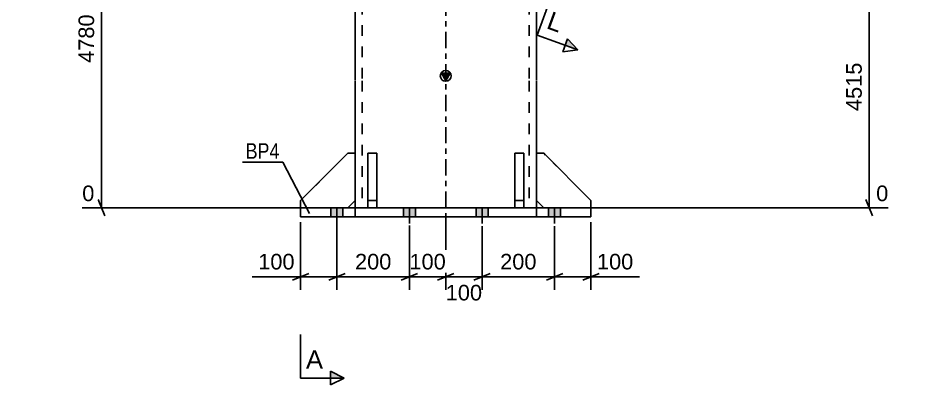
# Model space of a CAD drawing. Header units: millimetres. Extents: x -424 to 417, y -243 to 351.
# Drawn here: x -78.6 to 88.6, y -32.6 to 34.8 of the extents above; entities that cross this region are included whole.
import ezdxf

# ---------------------------------------------------------------- set-up
doc = ezdxf.new("R2010")
doc.units = ezdxf.units.MM
doc.linetypes.add('DXK_LINE_DOT2', pattern=[3.9198, 1.9599, -1.9599])
doc.linetypes.add('DXK_LINE_DOT3', pattern=[5.9187, 2.979, -0.9799, 0.9799, -0.9799])
doc.styles.add('Arial', font='ARIAL.TTF', dxfattribs={"height": 0.2})
doc.styles.add('Arial Narrow', font='ARIALN.TTF', dxfattribs={"height": 0.2})

# ---------------------------------------------------------------- blocks, each defined once
blk = doc.blocks.new('Part-284935898-2284 - 2218')
at = {"color": 7, "linetype": 'DXK_LINE_DOT2'}
for p, q in [((18, 10), (16.67, 10)), ((16.67, 10), (16.67, 1.33)), ((18, 10), (16.67, 10)), ((26.67, 1.33), (18, 10)), ((16.67, 1.33), (18, 0)), ((18, 0), (26.67, 0)), ((18, 0), (26.67, 0)), ((26.67, 0), (26.67, 1.33))]:
    blk.add_line(p, q, dxfattribs=at)
blk = doc.blocks.new('Part-284935898-2253 - 2218')
at = {"color": 7, "linetype": 'DXK_LINE_DOT2'}
for p, q in [((12.67, 10), (12.67, 0)), ((14.33, 10), (12.67, 10)), ((12.67, 10), (14.33, 10)), ((14.33, 0), (14.33, 10)), ((12.67, 1.33), (14.33, 1.33)), ((14.33, 1.33), (12.67, 1.33)), ((12.67, 0), (14.33, 0)), ((14.33, 0), (12.67, 0))]:
    blk.add_line(p, q, dxfattribs=at)
blk = doc.blocks.new('Part-284935898-2285 - 2218')
at = {"color": 2, "linetype": 'Continuous'}
for p, q in [((12.67, 0), (12.67, 10)), ((14.33, 10), (12.67, 10)), ((14.33, 10), (14.33, 0)), ((14.33, 1.33), (12.67, 1.33)), ((14.33, 0), (12.67, 0))]:
    blk.add_line(p, q, dxfattribs=at)
at = {"color": 7, "linetype": 'DXK_LINE_DOT2'}
for p, q in [((12.67, 10), (14.33, 10)), ((12.67, 1.33), (14.33, 1.33)), ((12.67, 0), (14.33, 0))]:
    blk.add_line(p, q, dxfattribs=at)
blk = doc.blocks.new('Part-284935898-2255 - 2218')
at = {"color": 2, "linetype": 'Continuous'}
for p, q in [((18, 10), (16.67, 10)), ((16.67, 10), (16.67, 1.33)), ((26.67, 1.33), (18, 10)), ((16.67, 1.33), (18, 0)), ((26.67, 0), (26.67, 1.33))]:
    blk.add_line(p, q, dxfattribs=at)
at = {"color": 7, "linetype": 'DXK_LINE_DOT2'}
for p, q in [((18, 10), (16.67, 10)), ((18, 0), (26.67, 0)), ((18, 0), (26.67, 0))]:
    blk.add_line(p, q, dxfattribs=at)
blk = doc.blocks.new('Part-284935898-2260 - 2218')
at = {"color": 2, "linetype": 'Continuous'}
for p, q in [((-26.67, 0), (26.67, 0)), ((-26.67, -1.67), (-26.67, 0)), ((-16.67, -1.67), (-16.67, 0)), ((16.67, -1.67), (16.67, 0)), ((26.67, 0), (26.67, -1.67)), ((26.67, -1.67), (-26.67, -1.67))]:
    blk.add_line(p, q, dxfattribs=at)
at = {"color": 7, "linetype": 'DXK_LINE_DOT2'}
for p, q in [((-16.67, -1.67), (-16.67, 0)), ((16.67, -1.67), (16.67, 0))]:
    blk.add_line(p, q, dxfattribs=at)
blk = doc.blocks.new('Part-284935898-2265 - 2218')
at = {"linetype": 'Continuous'}
blk.add_hatch(color=2, dxfattribs=at).paths.add_polyline_path([(0, 23.34), (-0.8, 24.74), (0.8, 24.74)])
at = {"color": 7, "linetype": 'DXK_LINE_DOT2'}
for p, q in [((-15.33, 296.17), (-15.33, 23.43)), ((15.33, 296.17), (15.33, 23.43)), ((-15.33, 23.33), (-15.33, 0)), ((15.33, 23.33), (15.33, 0)), ((-16.67, 10), (-16.67, 1.33)), ((16.67, 10), (16.67, 1.33)), ((16.67, 0), (-16.67, 0))]:
    blk.add_line(p, q, dxfattribs=at)
at = {"color": 7, "linetype": 'DXK_LINE_DOT3'}
for p, q in [((0, 23.43), (0, 296.17)), ((0, 0), (0, 23.33))]:
    blk.add_line(p, q, dxfattribs=at)
at = {"color": 2, "linetype": 'Continuous'}
for p, q in [((-16.67, 67.07), (-16.67, 23.43)), ((16.67, 54.94), (16.67, 23.43)), ((0, 23.34), (-0.8, 24.74)), ((-0.8, 24.74), (0.8, 24.74)), ((0.8, 24.74), (0, 23.34)), ((-16.67, 23.33), (-16.67, 10)), ((16.67, 23.33), (16.67, 10)), ((-16.67, 0), (-16.67, 1.33)), ((16.67, 1.33), (16.67, 0))]:
    blk.add_line(p, q, dxfattribs=at)
blk.add_circle((0, 24.24), 1, dxfattribs=at)
blk = doc.blocks.new('Bolt-284935898-2272 - 2218')
at = {"linetype": 'Continuous'}
for points in [[(-18.9, 0), (-21.1, 0), (-21.1, -1.67), (-18.9, -1.67)], [(-5.57, 0), (-7.77, 0), (-7.77, -1.67), (-5.57, -1.67)], [(7.77, 0), (5.57, 0), (5.57, -1.67), (7.77, -1.67)], [(21.1, 0), (18.9, 0), (18.9, -1.67), (21.1, -1.67)], [(-18.9, 0), (-21.1, 0), (-21.1, -1.67), (-18.9, -1.67)], [(-5.57, 0), (-7.77, 0), (-7.77, -1.67), (-5.57, -1.67)], [(7.77, 0), (5.57, 0), (5.57, -1.67), (7.77, -1.67)], [(21.1, 0), (18.9, 0), (18.9, -1.67), (21.1, -1.67)]]:
    blk.add_hatch(color=1, dxfattribs=at).paths.add_polyline_path(points)
at = {"color": 1, "linetype": 'Continuous'}
for p, q in [((-21.1, -1.67), (-21.1, 0)), ((-20, -2.93), (-20, 0)), ((-18.9, -1.67), (-18.9, 0)), ((-7.77, -1.67), (-7.77, 0)), ((-6.67, -2.93), (-6.67, 0)), ((-5.57, -1.67), (-5.57, 0)), ((5.57, -1.67), (5.57, 0)), ((6.67, -2.93), (6.67, 0)), ((7.77, -1.67), (7.77, 0)), ((18.9, -1.67), (18.9, 0)), ((20, -2.93), (20, 0)), ((21.1, -1.67), (21.1, 0)), ((-21.1, -1.67), (-21.1, 0)), ((-20, -2.93), (-20, 0)), ((-18.9, -1.67), (-18.9, 0)), ((-7.77, -1.67), (-7.77, 0)), ((-6.67, -2.93), (-6.67, 0)), ((-5.57, -1.67), (-5.57, 0)), ((5.57, -1.67), (5.57, 0)), ((6.67, -2.93), (6.67, 0)), ((7.77, -1.67), (7.77, 0)), ((18.9, -1.67), (18.9, 0)), ((20, -2.93), (20, 0)), ((21.1, -1.67), (21.1, 0))]:
    blk.add_line(p, q, dxfattribs=at)
blk = doc.blocks.new('Part-284935898-2286 - 2218')
at = {"color": 2, "linetype": 'Continuous'}
for p, q in [((-26.67, 1.33), (-18, 10)), ((-16.67, 10), (-18, 10)), ((-16.67, 10), (-16.67, 1.33)), ((-26.67, 0), (-26.67, 1.33)), ((-16.67, 1.33), (-18, 0))]:
    blk.add_line(p, q, dxfattribs=at)
at = {"color": 7, "linetype": 'DXK_LINE_DOT2'}
for p, q in [((-18, 10), (-16.67, 10)), ((-18, 0), (-26.67, 0)), ((-26.67, 0), (-18, 0))]:
    blk.add_line(p, q, dxfattribs=at)
blk = doc.blocks.new('Part-284935898-2287 - 2218')
at = {"color": 7, "linetype": 'DXK_LINE_DOT2'}
for p, q in [((-14.33, 10), (-14.33, 0)), ((-12.67, 10), (-14.33, 10)), ((-14.33, 10), (-12.67, 10)), ((-12.67, 0), (-12.67, 10)), ((-14.33, 1.33), (-12.67, 1.33)), ((-12.67, 1.33), (-14.33, 1.33)), ((-14.33, 0), (-12.67, 0)), ((-12.67, 0), (-14.33, 0))]:
    blk.add_line(p, q, dxfattribs=at)
blk = doc.blocks.new('Part-284935898-2384 - 2218')
at = {"color": 7, "linetype": 'DXK_LINE_DOT2'}
for p, q in [((-26.67, 1.33), (-18, 10)), ((-18, 10), (-16.67, 10)), ((-16.67, 10), (-18, 10)), ((-16.67, 10), (-16.67, 1.33)), ((-26.67, 0), (-26.67, 1.33)), ((-18, 0), (-26.67, 0)), ((-26.67, 0), (-18, 0)), ((-16.67, 1.33), (-18, 0))]:
    blk.add_line(p, q, dxfattribs=at)
blk = doc.blocks.new('Part-284935898-2385 - 2218')
at = {"color": 2, "linetype": 'Continuous'}
for p, q in [((-14.33, 0), (-14.33, 10)), ((-12.67, 10), (-14.33, 10)), ((-12.67, 10), (-12.67, 0)), ((-12.67, 1.33), (-14.33, 1.33)), ((-12.67, 0), (-14.33, 0))]:
    blk.add_line(p, q, dxfattribs=at)
at = {"color": 7, "linetype": 'DXK_LINE_DOT2'}
for p, q in [((-14.33, 10), (-12.67, 10)), ((-14.33, 1.33), (-12.67, 1.33)), ((-14.33, 0), (-12.67, 0))]:
    blk.add_line(p, q, dxfattribs=at)
blk = doc.blocks.new('StraightDimension-284935898-14604 - 2218')
at = {"color": 7, "linetype": 'Continuous'}
for p, q in [((0, -1), (0, -15.56)), ((6.67, -3.38), (6.67, -15.56)), ((-1.5, -13.31), (1.5, -12.11)), ((0, -12.71), (6.67, -12.71)), ((8.17, -12.11), (5.17, -13.31))]:
    blk.add_line(p, q, dxfattribs=at)
at = {"color": 0}
blk.add_wipeout([(7.27, -17.66), (7.27, -13.46), (-0.6, -13.46), (-0.6, -17.66)], dxfattribs=at)
at = {"color": 3, "style": 'Arial'}
blk.add_text('100', height=2.865, dxfattribs=at).set_placement((0, -17.06))
blk = doc.blocks.new('StraightDimension-284935898-2783 - 2218')
at = {"color": 7, "linetype": 'Continuous'}
for p, q in [((-62.67, 60.65), (-63.87, 63.65)), ((-17.67, 62.15), (-77.97, 62.15)), ((-63.27, 0), (-63.27, 62.15)), ((-17.67, 0), (-66.8, 0)), ((-63.87, 1.5), (-62.67, -1.5))]:
    blk.add_line(p, q, dxfattribs=at)
at = {"color": 0, "linetype": 'Continuous'}
for points in [[(-68.47, 62.75), (-68.47, 66.95), (-78.57, 66.95), (-78.57, 62.75)], [(-63.97, 0.6), (-63.97, 4.8), (-67.4, 4.8), (-67.4, 0.6)]]:
    blk.add_wipeout(points, dxfattribs=at)
at = {"color": 0}
blk.add_wipeout([(-64.02, 36.12), (-68.22, 36.12), (-68.22, 26.03), (-64.02, 26.03)], dxfattribs=at)
at = {"color": 3, "linetype": 'Continuous', "style": 'Arial'}
for s, height, p in [('4780', 2.865, (-77.97, 63.35)), ('0', 2.87, (-66.8, 1.2))]:
    blk.add_text(s, height=height, dxfattribs=at).set_placement(p)
at = {"color": 3, "style": 'Arial'}
blk.add_text('4780', height=2.865, rotation=90.0002, dxfattribs=at).set_placement((-64.62, 26.63))
blk = doc.blocks.new('StraightDimension-284935898-14602 - 2218')
at = {"color": 7, "linetype": 'Continuous'}
for p, q in [((26.67, -2.67), (26.67, -15.11)), ((20, -3.38), (20, -15.11)), ((18.5, -13.31), (21.5, -12.11)), ((20, -12.71), (26.67, -12.71)), ((28.17, -12.11), (25.17, -13.31))]:
    blk.add_line(p, q, dxfattribs=at)
at = {"color": 0}
blk.add_wipeout([(35.06, -11.96), (35.06, -7.76), (27.19, -7.76), (27.19, -11.96)], dxfattribs=at)
at = {"color": 7, "linetype": 'Continuous'}
blk.add_line((26.67, -12.71), (35.59, -12.71), dxfattribs=at)
blk.add_line((26.67, -12.71), (35.59, -12.71), dxfattribs=at)
at = {"color": 3, "style": 'Arial'}
blk.add_text('100', height=2.865, dxfattribs=at).set_placement((27.79, -11.36))
blk = doc.blocks.new('StraightDimension-284935898-14603 - 2218')
at = {"color": 7, "linetype": 'Continuous'}
for p, q in [((6.67, -3.38), (6.67, -15.11)), ((20, -3.38), (20, -15.11)), ((8.17, -12.11), (5.17, -13.31)), ((6.67, -12.71), (20, -12.71)), ((18.5, -13.31), (21.5, -12.11))]:
    blk.add_line(p, q, dxfattribs=at)
at = {"color": 0}
blk.add_wipeout([(17.27, -11.96), (17.27, -7.76), (9.4, -7.76), (9.4, -11.96)], dxfattribs=at)
at = {"color": 3, "style": 'Arial'}
blk.add_text('200', height=2.865, dxfattribs=at).set_placement((10, -11.36))
blk = doc.blocks.new('StraightDimension-284935898-14605 - 2218')
at = {"color": 7, "linetype": 'Continuous'}
for p, q in [((0, -1), (0, -15.11)), ((-6.67, -3.31), (-6.67, -15.11)), ((-8.17, -13.31), (-5.17, -12.11)), ((-6.67, -12.71), (0, -12.71)), ((1.5, -12.11), (-1.5, -13.31))]:
    blk.add_line(p, q, dxfattribs=at)
at = {"color": 0}
blk.add_wipeout([(0.6, -11.96), (0.6, -7.76), (-7.27, -7.76), (-7.27, -11.96)], dxfattribs=at)
at = {"color": 3, "style": 'Arial'}
blk.add_text('100', height=2.865, dxfattribs=at).set_placement((-6.67, -11.36))
blk = doc.blocks.new('StraightDimension-284935898-34495 - 2218')
at = {"color": 7, "linetype": 'Continuous'}
for p, q in [((78.4, 42.93), (77.2, 45.93)), ((33.04, 44.43), (87.99, 44.43)), ((77.8, 0), (77.8, 44.43)), ((17.67, 0), (81.32, 0)), ((77.2, 1.5), (78.4, -1.5))]:
    blk.add_line(p, q, dxfattribs=at)
at = {"color": 0, "linetype": 'Continuous'}
for points in [[(88.59, 45.03), (88.59, 49.23), (78.5, 49.23), (78.5, 45.03)], [(81.92, 0.6), (81.92, 4.8), (78.5, 4.8), (78.5, 0.6)]]:
    blk.add_wipeout(points, dxfattribs=at)
at = {"color": 0}
blk.add_wipeout([(77.05, 27.26), (72.85, 27.26), (72.85, 17.17), (77.05, 17.17)], dxfattribs=at)
at = {"color": 3, "linetype": 'Continuous', "style": 'Arial'}
for s, height, p in [('4515', 2.865, (79.1, 45.63)), ('0', 2.87, (79.1, 1.2))]:
    blk.add_text(s, height=height, dxfattribs=at).set_placement(p)
at = {"color": 3, "style": 'Arial'}
blk.add_text('4515', height=2.865, rotation=90.0002, dxfattribs=at).set_placement((76.45, 17.77))
blk = doc.blocks.new('StraightDimension-284935898-14606 - 2218')
at = {"color": 7, "linetype": 'Continuous'}
for p, q in [((-20, -1.83), (-20, -15.11)), ((-6.67, -3.31), (-6.67, -15.11)), ((-18.5, -12.11), (-21.5, -13.31)), ((-20, -12.71), (-6.67, -12.71)), ((-8.17, -13.31), (-5.17, -12.11))]:
    blk.add_line(p, q, dxfattribs=at)
at = {"color": 0}
blk.add_wipeout([(-9.4, -11.96), (-9.4, -7.76), (-17.27, -7.76), (-17.27, -11.96)], dxfattribs=at)
at = {"color": 3, "style": 'Arial'}
blk.add_text('200', height=2.865, dxfattribs=at).set_placement((-16.67, -11.36))
blk = doc.blocks.new('StraightDimension-284935898-14607 - 2218')
at = {"color": 7, "linetype": 'Continuous'}
for p, q in [((-26.67, -2.67), (-26.67, -15.11)), ((-20, -1.83), (-20, -15.11)), ((-28.17, -13.31), (-25.17, -12.11)), ((-26.67, -12.71), (-20, -12.71)), ((-18.5, -12.11), (-21.5, -13.31))]:
    blk.add_line(p, q, dxfattribs=at)
at = {"color": 0}
blk.add_wipeout([(-27.19, -11.96), (-27.19, -7.76), (-35.06, -7.76), (-35.06, -11.96)], dxfattribs=at)
at = {"color": 7, "linetype": 'Continuous'}
blk.add_line((-26.67, -12.71), (-35.59, -12.71), dxfattribs=at)
blk.add_line((-26.67, -12.71), (-35.59, -12.71), dxfattribs=at)
at = {"color": 3, "style": 'Arial'}
blk.add_text('100', height=2.865, dxfattribs=at).set_placement((-34.46, -11.36))
blk = doc.blocks.new('Mark-284935898-2256 - 2218')
at = {"color": 0}
blk.add_wipeout([(-30.56, 8.99), (-30.56, 11.99), (-36.77, 11.99), (-36.77, 8.99)], dxfattribs=at)
blk.add_wipeout([(-30.56, 8.99), (-30.56, 11.99), (-36.77, 11.99), (-36.77, 8.99)], dxfattribs=at)
at = {"color": 30, "linetype": 'Continuous'}
for p in [(-37.37, 8.39), (-25.03, -1.09)]:
    blk.add_line(p, (-29.96, 8.39), dxfattribs=at)
at = {"color": 3, "style": 'Arial Narrow'}
blk.add_text('BP4', height=2.863, dxfattribs=at).set_placement((-36.77, 8.99))
blk = doc.blocks.new('SectionMark-284935898-2924 - 2218')
at = {"linetype": 'Continuous'}
blk.add_hatch(color=6, dxfattribs=at).paths.add_polyline_path([(-21.17, -31.33), (-21.17, -30.08), (-18.67, -31.33)])
at = {"color": 6, "linetype": 'Continuous'}
for p, q in [((-26.67, -31.33), (-26.67, -23.33)), ((-18.67, -31.33), (-21.17, -30.08)), ((-21.17, -30.08), (-21.17, -32.58)), ((-26.67, -31.33), (-18.67, -31.33)), ((-18.67, -31.33), (-21.17, -32.58))]:
    blk.add_line(p, q, dxfattribs=at)
at = {"color": 0, "linetype": 'Continuous'}
blk.add_wipeout([(-22.56, -29.58), (-22.56, -26.08), (-25.67, -26.08), (-25.67, -29.58)], dxfattribs=at)
at = {"color": 3, "linetype": 'Continuous', "style": 'Arial'}
blk.add_text('A', height=3.34, dxfattribs=at).set_placement((-25.67, -29.58))
blk = doc.blocks.new('SectionMark-284935898-15309 - 2218')
at = {"linetype": 'Continuous'}
for points in [[(34.42, 64.14), (34.85, 65.31), (37.2, 64.45)], [(21.95, 29.86), (22.38, 31.03), (24.3, 29)]]:
    blk.add_hatch(color=6, dxfattribs=at).paths.add_polyline_path(points)
at = {"color": 6, "linetype": 'Continuous'}
for p, q in [((34.42, 64.14), (35.28, 66.48)), ((35.28, 66.48), (37.2, 64.45)), ((37.2, 64.45), (34.42, 64.14)), ((22.38, 31.03), (21.52, 28.68)), ((24.3, 29), (22.38, 31.03)), ((24.3, 29), (21.52, 28.68))]:
    blk.add_line(p, q, dxfattribs=at)
at = {"color": 0, "linetype": 'Continuous'}
for points in [[(31.27, 61.03), (32.46, 64.32), (30.03, 65.2), (28.83, 61.92)], [(20.76, 32.15), (21.95, 35.44), (19.52, 36.33), (18.32, 33.04)]]:
    blk.add_wipeout(points, dxfattribs=at)
at = {"color": 6, "linetype": 'Continuous'}
for p, q in [((29.68, 67.19), (26.95, 59.67)), ((29.68, 67.19), (37.2, 64.45)), ((16.78, 31.74), (19.52, 39.26)), ((16.78, 31.74), (24.3, 29))]:
    blk.add_line(p, q, dxfattribs=at)
at = {"color": 3, "linetype": 'Continuous', "style": 'Arial'}
for p in [(28.83, 61.92), (18.32, 33.04)]:
    blk.add_text('L', height=3.34, rotation=-20.002, dxfattribs=at).set_placement(p)

msp = doc.modelspace()

# ---------------------------------------------------------------- block references
for name in ['Part-284935898-2265 - 2218', 'Part-284935898-2286 - 2218', 'Part-284935898-2384 - 2218', 'Part-284935898-2287 - 2218', 'Part-284935898-2385 - 2218', 'Part-284935898-2253 - 2218', 'Part-284935898-2285 - 2218', 'Part-284935898-2284 - 2218', 'Part-284935898-2255 - 2218', 'Part-284935898-2260 - 2218', 'Bolt-284935898-2272 - 2218']:
    msp.add_blockref(name, (0, 0))

# ---------------------------------------------------------------- next in the draw order: block references
for name in ['StraightDimension-284935898-2783 - 2218', 'StraightDimension-284935898-34495 - 2218', 'StraightDimension-284935898-14604 - 2218', 'StraightDimension-284935898-14602 - 2218']:
    msp.add_blockref(name, (0, 0))

# ---------------------------------------------------------------- next in the draw order: block references
for name in ['SectionMark-284935898-15309 - 2218', 'StraightDimension-284935898-14605 - 2218', 'StraightDimension-284935898-14603 - 2218']:
    msp.add_blockref(name, (0, 0))

# ---------------------------------------------------------------- next in the draw order: block references
msp.add_blockref('StraightDimension-284935898-14606 - 2218', (0, 0))

# ---------------------------------------------------------------- next in the draw order: block references
msp.add_blockref('StraightDimension-284935898-14607 - 2218', (0, 0))

# ---------------------------------------------------------------- next in the draw order: block references
msp.add_blockref('Mark-284935898-2256 - 2218', (0, 0))

# ---------------------------------------------------------------- next in the draw order: block references
msp.add_blockref('SectionMark-284935898-2924 - 2218', (0, 0))

doc.saveas('drawing.dxf')
